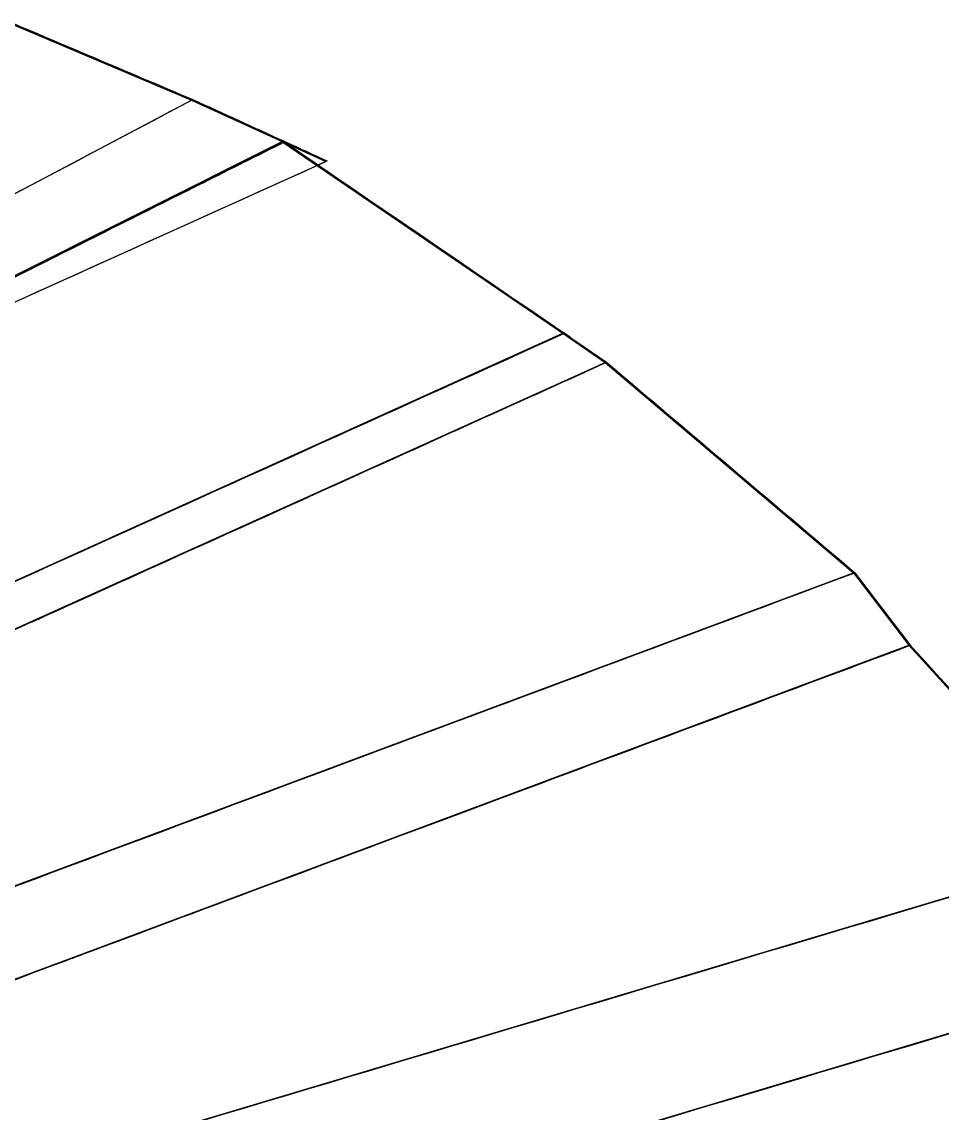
# Model space of a CAD drawing. Header units: metres. Extents: x 225018.4 to 225065.7, y 450831.4 to 450886.9.
# Drawn here: x 225056.421 to 225060.034, y 450880.941 to 450885.228 of the extents above; entities that cross this region are included whole.
import ezdxf

# ---------------------------------------------------------------- set-up
doc = ezdxf.new("R2010")
doc.units = ezdxf.units.M
doc.header["$MEASUREMENT"] = 0
doc.layers.add('사면1', color=7, linetype='Continuous')

msp = doc.modelspace()

# ---------------------------------------------------------------- linework, layer by layer
at = {"layer": '사면1', "color": 53}
for p, q in [((225056.3678, 450885.2249, 168.2379), (225057.0873, 450884.9199, 168.5622)), ((225056.3678, 450885.2249, 168.2379), (225057.0873, 450884.9199, 168.5622)), ((225054.2155, 450883.3993, 166.3958), (225057.0873, 450884.9199, 168.5622)), ((225054.2155, 450883.3993, 166.3958), (225057.0873, 450884.9199, 168.5622)), ((225057.0873, 450884.9199, 168.5622), (225057.0922, 450884.9224, 168.5538)), ((225057.0873, 450884.9199, 168.5622), (225057.0922, 450884.9224, 168.5538)), ((225057.0873, 450884.9199, 168.5622), (225057.4437, 450884.7572, 168.7296)), ((225057.0873, 450884.9199, 168.5622), (225057.4437, 450884.7572, 168.7296)), ((225054.3195, 450883.1919, 166.4), (225057.4437, 450884.7572, 168.7296)), ((225054.3195, 450883.1919, 166.4), (225057.4437, 450884.7572, 168.7296)), ((225054.3202, 450883.1903, 166.4005), (225057.4463, 450884.7554, 168.7312)), ((225057.4437, 450884.7572, 168.7296), (225057.4487, 450884.7596, 168.7213)), ((225057.4437, 450884.7572, 168.7296), (225057.6146, 450884.6789, 168.8101)), ((225057.4463, 450884.7554, 168.7312), (225058.5453, 450884.0041, 169.4818)), ((225057.4463, 450884.7554, 168.7312), (225058.5453, 450884.0041, 169.4818)), ((225054.3202, 450883.1903, 166.4), (225057.6146, 450884.6789, 168.8101)), ((225054.3202, 450883.1903, 166.4), (225057.6146, 450884.6789, 168.8101)), ((225057.6146, 450884.6789, 168.8101), (225057.6196, 450884.6813, 168.8017)), ((225054.7312, 450882.2806, 166.6915), (225058.5453, 450884.0041, 169.4818)), ((225056.4696, 450882.8773, 167.9616), (225058.711, 450883.8901, 169.6013)), ((225058.711, 450883.8901, 169.6013), (225059.6856, 450883.0639, 170.2525)), ((225058.711, 450883.8901, 169.6013), (225059.6856, 450883.0639, 170.2525)), ((225055.0918, 450881.3482, 166.9833), (225059.6856, 450883.0639, 170.2525)), ((225054.8021, 450882.1238, 166.7417), (225056.4696, 450882.8773, 167.9616)), ((225056.6317, 450881.557, 168.0939), (225059.9032, 450882.7788, 170.422)), ((225059.9032, 450882.7788, 170.422), (225060.6431, 450881.9651, 170.9235)), ((225059.9032, 450882.7788, 170.422), (225060.6431, 450881.9651, 170.9235)), ((225055.4, 450880.3974, 167.2752), (225060.6431, 450881.9651, 170.9235)), ((225055.2119, 450881.0267, 167.0834), (225056.6317, 450881.557, 168.0939)), ((225056.6253, 450880.2279, 168.1754), (225060.9474, 450881.5201, 171.1828))]:
    msp.add_line(p, q, dxfattribs=at)
at = {"layer": '사면1', "color": 53, "extrusion": (-0.587566, -0.030532, 0.8086)}
for p, q in [((225054.3194, 450883.1919, 166.4), (225057.4448, 450884.7566, 168.7302)), ((225054.3202, 450883.1903, 166.4005), (225057.4463, 450884.7554, 168.7312)), ((225057.4448, 450884.7566, 168.7302), (225057.4463, 450884.7554, 168.7312))]:
    msp.add_line(p, q, dxfattribs=at)
at = {"layer": '사면1', "color": 53, "extrusion": (-0.318132, 0.927534, -0.196146)}
for p, q in [((225054.3194, 450883.1919, 166.4), (225057.4448, 450884.7566, 168.7302)), ((225054.3253, 450883.1922, 166.3919), (225057.4507, 450884.7569, 168.7221)), ((225057.4448, 450884.7566, 168.7302), (225057.4507, 450884.7569, 168.7221))]:
    msp.add_line(p, q, dxfattribs=at)
at = {"layer": '사면1', "color": 53, "extrusion": (0.587566, 0.030532, -0.8086)}
for p, q in [((225054.3253, 450883.1922, 166.3919), (225057.4507, 450884.7569, 168.7221)), ((225057.4507, 450884.7569, 168.7221), (225057.4522, 450884.7557, 168.7231))]:
    msp.add_line(p, q, dxfattribs=at)
at = {"layer": '사면1', "color": 53, "extrusion": (0.22494, 0.892476, 0.391011)}
for p, q in [((225057.4437, 450884.7572, 168.7296), (225057.4487, 450884.7596, 168.7213)), ((225057.4437, 450884.7572, 168.7296), (225057.6146, 450884.6789, 168.8101)), ((225057.6146, 450884.6789, 168.8101), (225057.6196, 450884.6813, 168.8017))]:
    msp.add_line(p, q, dxfattribs=at)
at = {"layer": '사면1', "color": 53, "extrusion": (0.444034, 0.823227, 0.35374)}
for p, q in [((225057.4448, 450884.7566, 168.7302), (225057.4507, 450884.7569, 168.7221)), ((225057.4448, 450884.7566, 168.7302), (225057.4463, 450884.7554, 168.7312)), ((225057.4507, 450884.7569, 168.7221), (225057.4522, 450884.7557, 168.7231))]:
    msp.add_line(p, q, dxfattribs=at)
at = {"layer": '사면1', "color": 53, "extrusion": (-0.588315, -0.007156, 0.8086)}
for p, q in [((225054.7312, 450882.2806, 166.6915), (225058.5453, 450884.0041, 169.4818)), ((225058.5453, 450884.0041, 169.4818), (225058.711, 450883.8901, 169.6013)), ((225056.4696, 450882.8773, 167.9616), (225058.711, 450883.8901, 169.6013)), ((225054.8021, 450882.1238, 166.7417), (225056.4696, 450882.8773, 167.9616))]:
    msp.add_line(p, q, dxfattribs=at)
at = {"layer": '사면1', "color": 53, "extrusion": (0.390591, 0.873057, 0.291909)}
for p, q in [((225058.5453, 450884.0041, 169.4818), (225058.711, 450883.8901, 169.6013)), ((225058.5763, 450883.9869, 169.4919), (225058.7167, 450883.8903, 169.5931))]:
    msp.add_line(p, q, dxfattribs=at)
at = {"layer": '사면1', "color": 53, "extrusion": (0.588315, 0.007156, -0.8086)}
msp.add_line((225058.5763, 450883.9869, 169.4919), (225058.7167, 450883.8903, 169.5931), dxfattribs=at)
at = {"layer": '사면1', "color": 53, "extrusion": (-0.587518, 0.032422, 0.808561)}
for p, q in [((225055.0918, 450881.3482, 166.9833), (225059.6856, 450883.0639, 170.2525)), ((225059.6856, 450883.0639, 170.2525), (225059.9032, 450882.7788, 170.422)), ((225056.6317, 450881.557, 168.0939), (225059.9032, 450882.7788, 170.422)), ((225055.2119, 450881.0267, 167.0834), (225056.6317, 450881.557, 168.0939))]:
    msp.add_line(p, q, dxfattribs=at)
at = {"layer": '사면1', "color": 53, "extrusion": (0.594971, 0.694561, 0.404468)}
for p, q in [((225059.6856, 450883.0639, 170.2525), (225059.9032, 450882.7788, 170.422)), ((225059.6913, 450883.0639, 170.2442), (225059.9089, 450882.7787, 170.4138))]:
    msp.add_line(p, q, dxfattribs=at)
at = {"layer": '사면1', "color": 53, "extrusion": (0.587518, -0.032422, -0.808561)}
msp.add_line((225059.6913, 450883.0639, 170.2442), (225059.9089, 450882.7787, 170.4138), dxfattribs=at)
at = {"layer": '사면1', "color": 53, "extrusion": (-0.584061, 0.07179, 0.808529)}
for p, q in [((225055.4, 450880.3974, 167.2752), (225060.6431, 450881.9651, 170.9235)), ((225056.6253, 450880.2279, 168.1754), (225060.9474, 450881.5201, 171.1828))]:
    msp.add_line(p, q, dxfattribs=at)
at = {"layer": '사면1', "color": 53}
for points in [[(225056.3727, 450885.2276, 168.2296), (225056.6125, 450885.1259, 168.3377), (225056.8524, 450885.0242, 168.4458), (225057.0922, 450884.9224, 168.5538)], [(225056.3727, 450885.2276, 168.2296), (225056.6125, 450885.1259, 168.3377), (225056.8524, 450885.0242, 168.4458), (225057.0922, 450884.9224, 168.5538)], [(225057.0922, 450884.9224, 168.5538), (225057.2111, 450884.8682, 168.6096), (225057.3299, 450884.8139, 168.6655), (225057.4487, 450884.7596, 168.7213)], [(225057.0922, 450884.9224, 168.5538), (225057.2111, 450884.8682, 168.6096), (225057.3299, 450884.8139, 168.6655), (225057.4487, 450884.7596, 168.7213)], [(225054.6006, 450883.3326, 166.5975), (225055.55, 450883.8083, 167.3055), (225056.4993, 450884.284, 168.0134), (225057.4487, 450884.7596, 168.7213)], [(225054.6006, 450883.3326, 166.5975), (225055.55, 450883.8083, 167.3055), (225056.4993, 450884.284, 168.0134), (225057.4487, 450884.7596, 168.7213)], [(225057.4487, 450884.7596, 168.7213), (225057.5056, 450884.7335, 168.7481), (225057.5626, 450884.7074, 168.7749), (225057.6196, 450884.6813, 168.8017)], [(225057.4487, 450884.7596, 168.7213), (225057.5056, 450884.7335, 168.7481), (225057.5626, 450884.7074, 168.7749), (225057.6196, 450884.6813, 168.8017)], [(225057.4522, 450884.7557, 168.7231), (225057.452, 450884.7559, 168.723), (225057.4518, 450884.7561, 168.7228), (225057.4516, 450884.7562, 168.7227)], [(225057.4522, 450884.7557, 168.7231), (225057.452, 450884.7559, 168.723), (225057.4518, 450884.7561, 168.7228), (225057.4516, 450884.7562, 168.7227)], [(225058.5763, 450883.9869, 169.4919), (225058.568, 450883.9927, 169.4858), (225058.5596, 450883.9986, 169.4798), (225058.5513, 450884.0044, 169.4738)], [(225058.5763, 450883.9869, 169.4919), (225058.568, 450883.9927, 169.4858), (225058.5596, 450883.9986, 169.4798), (225058.5513, 450884.0044, 169.4738)], [(225058.7182, 450883.8892, 169.5941), (225058.7177, 450883.8896, 169.5938), (225058.7172, 450883.8899, 169.5935), (225058.7167, 450883.8903, 169.5931)], [(225058.7182, 450883.8892, 169.5941), (225058.7177, 450883.8896, 169.5938), (225058.7172, 450883.8899, 169.5935), (225058.7167, 450883.8903, 169.5931)], [(225058.7182, 450883.8892, 169.5941), (225059.0422, 450883.6145, 169.8106), (225059.3662, 450883.3398, 170.0271), (225059.6902, 450883.0651, 170.2435)], [(225058.7182, 450883.8892, 169.5941), (225059.0422, 450883.6145, 169.8106), (225059.3662, 450883.3398, 170.0271), (225059.6902, 450883.0651, 170.2435)], [(225059.6902, 450883.0651, 170.2435), (225059.6906, 450883.0647, 170.2438), (225059.6909, 450883.0643, 170.244), (225059.6913, 450883.0639, 170.2442)], [(225059.6902, 450883.0651, 170.2435), (225059.6906, 450883.0647, 170.2438), (225059.6909, 450883.0643, 170.244), (225059.6913, 450883.0639, 170.2442)], [(225059.9089, 450882.7787, 170.4138), (225059.9081, 450882.7797, 170.4133), (225059.9074, 450882.7806, 170.4127), (225059.9066, 450882.7816, 170.4122)], [(225059.9089, 450882.7787, 170.4138), (225059.9081, 450882.7797, 170.4133), (225059.9074, 450882.7806, 170.4127), (225059.9066, 450882.7816, 170.4122)]]:
    msp.add_open_spline(points, degree=3, dxfattribs=at)
for points, knots in [([(225054.2205, 450883.4018, 166.3875), (225054.6991, 450883.6553, 166.7485), (225055.1777, 450883.9087, 167.1096), (225056.1349, 450884.4156, 167.8317), (225056.6136, 450884.669, 168.1928), (225057.0922, 450884.9224, 168.5538)], [-3.944461, -3.944461, -3.944461, -3.944461, -1.991838, -1.991838, -0.03905, -0.03905, -0.03905, -0.03905]), ([(225054.2205, 450883.4018, 166.3875), (225054.6991, 450883.6553, 166.7485), (225055.1777, 450883.9087, 167.1096), (225056.1349, 450884.4156, 167.8317), (225056.6136, 450884.669, 168.1928), (225057.0922, 450884.9224, 168.5538)], [-3.944461, -3.944461, -3.944461, -3.944461, -1.991838, -1.991838, -0.03905, -0.03905, -0.03905, -0.03905]), ([(225056.1277, 450884.0926, 167.7356), (225056.1351, 450884.0963, 167.7412), (225056.1376, 450884.0975, 167.743), (225056.1736, 450884.1155, 167.7699), (225056.4317, 450884.2448, 167.9623), (225057.0261, 450884.5424, 168.4054), (225057.2391, 450884.6491, 168.5643), (225057.4522, 450884.7557, 168.7231)], [-2.680065, -2.680065, -2.680065, -2.680065, -2.438585, -2.438585, -0.901201, -0.901201, -0.042116, -0.042116, -0.042116, -0.042116]), ([(225056.1277, 450884.0926, 167.7356), (225056.1351, 450884.0963, 167.7412), (225056.1376, 450884.0975, 167.743), (225056.1736, 450884.1155, 167.7699), (225056.4317, 450884.2448, 167.9623), (225057.0261, 450884.5424, 168.4054), (225057.2391, 450884.6491, 168.5643), (225057.4522, 450884.7557, 168.7231)], [-2.680065, -2.680065, -2.680065, -2.680065, -2.438585, -2.438585, -0.901201, -0.901201, -0.042116, -0.042116, -0.042116, -0.042116]), ([(225057.4463, 450884.7554, 168.7312), (225057.4472, 450884.7555, 168.7298), (225057.4481, 450884.7557, 168.7284), (225057.4498, 450884.7559, 168.7256), (225057.4507, 450884.7561, 168.7241), (225057.4516, 450884.7562, 168.7227)], [-0.01011632, -0.01011632, -0.01011632, -0.01011632, -0.00503974, -0.00503974, 0, 0, 0, 0]), ([(225057.4463, 450884.7554, 168.7312), (225057.4472, 450884.7555, 168.7298), (225057.4481, 450884.7557, 168.7284), (225057.4498, 450884.7559, 168.7256), (225057.4507, 450884.7561, 168.7241), (225057.4516, 450884.7562, 168.7227)], [-0.01011632, -0.01011632, -0.01011632, -0.01011632, -0.00503974, -0.00503974, 0, 0, 0, 0]), ([(225057.4516, 450884.7562, 168.7227), (225057.4518, 450884.7561, 168.7228), (225057.452, 450884.7559, 168.723), (225057.4522, 450884.7558, 168.7231), (225057.8185, 450884.5054, 168.9733), (225058.1848, 450884.2549, 169.2235), (225058.5511, 450884.0045, 169.4737), (225058.5512, 450884.0044, 169.4737), (225058.5512, 450884.0044, 169.4738), (225058.5513, 450884.0044, 169.4738)], [-0.000832, -0.000832, -0.000832, -0.000832, 0, 0, 0, 1.528269, 1.528269, 1.528269, 1.528463, 1.528463, 1.528463, 1.528463]), ([(225057.4516, 450884.7562, 168.7227), (225057.4518, 450884.7561, 168.7228), (225057.452, 450884.7559, 168.723), (225057.4522, 450884.7558, 168.7231), (225057.8185, 450884.5054, 168.9733), (225058.1848, 450884.2549, 169.2235), (225058.5511, 450884.0045, 169.4737), (225058.5512, 450884.0044, 169.4737), (225058.5512, 450884.0044, 169.4738), (225058.5513, 450884.0044, 169.4738)], [-0.000832, -0.000832, -0.000832, -0.000832, 0, 0, 0, 1.528269, 1.528269, 1.528269, 1.528463, 1.528463, 1.528463, 1.528463]), ([(225054.3253, 450883.1924, 166.3917), (225054.4837, 450883.2651, 166.5078), (225054.6428, 450883.3361, 166.624), (225054.8016, 450883.4079, 166.7402), (225055.7409, 450883.8324, 167.4274), (225056.6802, 450884.2568, 168.1145), (225057.6196, 450884.6813, 168.8017)], [0, 0, 0, 0, 0.628228, 0.628228, 0.628228, 4.344802, 4.344802, 4.344802, 4.344802]), ([(225054.3253, 450883.1924, 166.3917), (225054.4837, 450883.2651, 166.5078), (225054.6428, 450883.3361, 166.624), (225054.8016, 450883.4079, 166.7402), (225055.7409, 450883.8324, 167.4274), (225056.6802, 450884.2568, 168.1145), (225057.6196, 450884.6813, 168.8017)], [0, 0, 0, 0, 0.628228, 0.628228, 0.628228, 4.344802, 4.344802, 4.344802, 4.344802]), ([(225054.7371, 450882.2807, 166.6835), (225054.7431, 450882.2834, 166.6879), (225054.7492, 450882.2861, 166.6923), (225055.3849, 450882.5734, 167.1573), (225056.0145, 450882.858, 167.618), (225057.2799, 450883.4298, 168.5437), (225057.9156, 450883.7171, 169.0087), (225058.5513, 450884.0044, 169.4738)], [0.050305, 0.050305, 0.050305, 0.050305, 0.07412, 0.07412, 2.565479, 2.565479, 5.080697, 5.080697, 5.080697, 5.080697]), ([(225054.7371, 450882.2807, 166.6835), (225054.7431, 450882.2834, 166.6879), (225054.7492, 450882.2861, 166.6923), (225055.3849, 450882.5734, 167.1573), (225056.0145, 450882.858, 167.618), (225057.2799, 450883.4298, 168.5437), (225057.9156, 450883.7171, 169.0087), (225058.5513, 450884.0044, 169.4738)], [0.050305, 0.050305, 0.050305, 0.050305, 0.07412, 0.07412, 2.565479, 2.565479, 5.080697, 5.080697, 5.080697, 5.080697]), ([(225058.5453, 450884.0041, 169.4818), (225058.5465, 450884.0035, 169.4822), (225058.5477, 450884.0028, 169.4826), (225058.5488, 450884.0022, 169.483), (225058.558, 450883.9971, 169.4859), (225058.5672, 450883.992, 169.4889), (225058.5763, 450883.9869, 169.4919)], [0, 0, 0, 0, 0.00412839, 0.00412839, 0.00412839, 0.03682809, 0.03682809, 0.03682809, 0.03682809]), ([(225058.5453, 450884.0041, 169.4818), (225058.5465, 450884.0035, 169.4822), (225058.5477, 450884.0028, 169.4826), (225058.5488, 450884.0022, 169.483), (225058.558, 450883.9971, 169.4859), (225058.5672, 450883.992, 169.4889), (225058.5763, 450883.9869, 169.4919)], [0, 0, 0, 0, 0.00412839, 0.00412839, 0.00412839, 0.03682809, 0.03682809, 0.03682809, 0.03682809]), ([(225056.4755, 450882.8773, 167.9535), (225056.4847, 450882.8815, 167.9603), (225056.4879, 450882.8829, 167.9626), (225056.658, 450882.9598, 168.087), (225057.0679, 450883.1451, 168.3869), (225057.9889, 450883.5613, 169.0607), (225058.3528, 450883.7258, 169.3269), (225058.7167, 450883.8903, 169.5931)], [-3.778085, -3.778085, -3.778085, -3.778085, -3.695998, -3.695998, -1.491654, -1.491654, -0.051825, -0.051825, -0.051825, -0.051825]), ([(225056.4755, 450882.8773, 167.9535), (225056.4847, 450882.8815, 167.9603), (225056.4879, 450882.8829, 167.9626), (225056.658, 450882.9598, 168.087), (225057.0679, 450883.1451, 168.3869), (225057.9889, 450883.5613, 169.0607), (225058.3528, 450883.7258, 169.3269), (225058.7167, 450883.8903, 169.5931)], [-3.778085, -3.778085, -3.778085, -3.778085, -3.695998, -3.695998, -1.491654, -1.491654, -0.051825, -0.051825, -0.051825, -0.051825]), ([(225058.711, 450883.8901, 169.6013), (225058.7122, 450883.8899, 169.6001), (225058.7134, 450883.8898, 169.5989), (225058.7158, 450883.8895, 169.5965), (225058.717, 450883.8894, 169.5953), (225058.7182, 450883.8892, 169.5941)], [0, 0, 0, 0, 0.00511947, 0.00511947, 0.0102399, 0.0102399, 0.0102399, 0.0102399]), ([(225058.711, 450883.8901, 169.6013), (225058.7122, 450883.8899, 169.6001), (225058.7134, 450883.8898, 169.5989), (225058.7158, 450883.8895, 169.5965), (225058.717, 450883.8894, 169.5953), (225058.7182, 450883.8892, 169.5941)], [0, 0, 0, 0, 0.00511947, 0.00511947, 0.0102399, 0.0102399, 0.0102399, 0.0102399]), ([(225055.0976, 450881.3479, 166.9752), (225055.1049, 450881.3506, 166.9804), (225055.1121, 450881.3533, 166.9855), (225055.8778, 450881.6393, 167.5304), (225056.6362, 450881.9227, 168.0701), (225058.1569, 450882.4907, 169.1523), (225058.9292, 450882.7792, 169.7019), (225059.6913, 450883.0639, 170.2442)], [0.059338, 0.059338, 0.059338, 0.059338, 0.087215, 0.087215, 3.003524, 3.003524, 5.934927, 5.934927, 5.934927, 5.934927]), ([(225055.0976, 450881.3479, 166.9752), (225055.1049, 450881.3506, 166.9804), (225055.1121, 450881.3533, 166.9855), (225055.8778, 450881.6393, 167.5304), (225056.6362, 450881.9227, 168.0701), (225058.1569, 450882.4907, 169.1523), (225058.9292, 450882.7792, 169.7019), (225059.6913, 450883.0639, 170.2442)], [0.059338, 0.059338, 0.059338, 0.059338, 0.087215, 0.087215, 3.003524, 3.003524, 5.934927, 5.934927, 5.934927, 5.934927]), ([(225059.6856, 450883.0639, 170.2525), (225059.6864, 450883.0641, 170.251), (225059.6871, 450883.0643, 170.2495), (225059.6887, 450883.0647, 170.2465), (225059.6895, 450883.0649, 170.245), (225059.6902, 450883.0651, 170.2435)], [-0.01013536, -0.01013536, -0.01013536, -0.01013536, -0.00506274, -0.00506274, 0, 0, 0, 0]), ([(225059.6856, 450883.0639, 170.2525), (225059.6864, 450883.0641, 170.251), (225059.6871, 450883.0643, 170.2495), (225059.6887, 450883.0647, 170.2465), (225059.6895, 450883.0649, 170.245), (225059.6902, 450883.0651, 170.2435)], [-0.01013536, -0.01013536, -0.01013536, -0.01013536, -0.00506274, -0.00506274, 0, 0, 0, 0]), ([(225054.808, 450882.1237, 166.7337), (225055.4693, 450882.4226, 167.2174), (225056.0679, 450882.6931, 167.6553), (225056.4631, 450882.8718, 167.9445), (225056.4693, 450882.8746, 167.949), (225056.4755, 450882.8773, 167.9535)], [0.051644, 0.051644, 0.051644, 0.051644, 2.677466, 2.677466, 2.719097, 2.719097, 2.719097, 2.719097]), ([(225054.808, 450882.1237, 166.7337), (225055.4693, 450882.4226, 167.2174), (225056.0679, 450882.6931, 167.6553), (225056.4631, 450882.8718, 167.9445), (225056.4693, 450882.8746, 167.949), (225056.4755, 450882.8773, 167.9535)], [0.051644, 0.051644, 0.051644, 0.051644, 2.677466, 2.677466, 2.719097, 2.719097, 2.719097, 2.719097]), ([(225056.6376, 450881.5567, 168.0858), (225056.645, 450881.5594, 168.0911), (225056.6524, 450881.5622, 168.0963), (225057.0073, 450881.6948, 168.3489), (225057.5596, 450881.9011, 168.7419), (225058.8394, 450882.3792, 169.6527), (225059.3774, 450882.5802, 170.0355), (225059.9089, 450882.7787, 170.4138)], [-5.043514, -5.043514, -5.043514, -5.043514, -4.982207, -4.982207, -2.104568, -2.104568, -0.060463, -0.060463, -0.060463, -0.060463]), ([(225056.6376, 450881.5567, 168.0858), (225056.645, 450881.5594, 168.0911), (225056.6524, 450881.5622, 168.0963), (225057.0073, 450881.6948, 168.3489), (225057.5596, 450881.9011, 168.7419), (225058.8394, 450882.3792, 169.6527), (225059.3774, 450882.5802, 170.0355), (225059.9089, 450882.7787, 170.4138)], [-5.043514, -5.043514, -5.043514, -5.043514, -4.982207, -4.982207, -2.104568, -2.104568, -0.060463, -0.060463, -0.060463, -0.060463]), ([(225059.9032, 450882.7788, 170.422), (225059.9038, 450882.7793, 170.4203), (225059.9044, 450882.7798, 170.4185), (225059.905, 450882.7803, 170.4168), (225059.9055, 450882.7807, 170.4153), (225059.9061, 450882.7811, 170.4138), (225059.9066, 450882.7816, 170.4122)], [-0.00565007, -0.00565007, -0.00565007, -0.00565007, 0, 0, 0, 0.00504405, 0.00504405, 0.00504405, 0.00504405]), ([(225059.9032, 450882.7788, 170.422), (225059.9038, 450882.7793, 170.4203), (225059.9044, 450882.7798, 170.4185), (225059.905, 450882.7803, 170.4168), (225059.9055, 450882.7807, 170.4153), (225059.9061, 450882.7811, 170.4138), (225059.9066, 450882.7816, 170.4122)], [-0.00565007, -0.00565007, -0.00565007, -0.00565007, 0, 0, 0, 0.00504405, 0.00504405, 0.00504405, 0.00504405]), ([(225059.9066, 450882.7816, 170.4122), (225059.9074, 450882.7807, 170.4128), (225059.9081, 450882.7799, 170.4133), (225059.9089, 450882.779, 170.4138), (225060.1548, 450882.5086, 170.5804), (225060.4006, 450882.2382, 170.7471), (225060.6464, 450881.9677, 170.9137)], [-0.003788, -0.003788, -0.003788, -0.003788, 0, 0, 0, 1.204998, 1.204998, 1.204998, 1.204998]), ([(225059.9066, 450882.7816, 170.4122), (225059.9074, 450882.7807, 170.4128), (225059.9081, 450882.7799, 170.4133), (225059.9089, 450882.779, 170.4138), (225060.1548, 450882.5086, 170.5804), (225060.4006, 450882.2382, 170.7471), (225060.6464, 450881.9677, 170.9137)], [-0.003788, -0.003788, -0.003788, -0.003788, 0, 0, 0, 1.204998, 1.204998, 1.204998, 1.204998]), ([(225055.4058, 450880.3967, 167.2671), (225055.4141, 450880.3992, 167.2729), (225055.4224, 450880.4017, 167.2786), (225056.2963, 450880.6631, 167.8867), (225057.1618, 450880.9219, 168.489), (225058.8945, 450881.4401, 169.6946), (225059.7826, 450881.7057, 170.3125), (225060.6487, 450881.9647, 170.9152)], [0.066249, 0.066249, 0.066249, 0.066249, 0.09732, 0.09732, 3.347721, 3.347721, 6.603734, 6.603734, 6.603734, 6.603734]), ([(225055.4058, 450880.3967, 167.2671), (225055.4141, 450880.3992, 167.2729), (225055.4224, 450880.4017, 167.2786), (225056.2963, 450880.6631, 167.8867), (225057.1618, 450880.9219, 168.489), (225058.8945, 450881.4401, 169.6946), (225059.7826, 450881.7057, 170.3125), (225060.6487, 450881.9647, 170.9152)], [0.066249, 0.066249, 0.066249, 0.066249, 0.09732, 0.09732, 3.347721, 3.347721, 6.603734, 6.603734, 6.603734, 6.603734]), ([(225055.2178, 450881.0262, 167.0754), (225055.7652, 450881.2307, 167.465), (225056.2663, 450881.418, 167.8216), (225056.6228, 450881.5511, 168.0753), (225056.6302, 450881.5539, 168.0805), (225056.6376, 450881.5567, 168.0858)], [0.060324, 0.060324, 0.060324, 0.060324, 2.177232, 2.177232, 2.222133, 2.222133, 2.222133, 2.222133]), ([(225055.2178, 450881.0262, 167.0754), (225055.7652, 450881.2307, 167.465), (225056.2663, 450881.418, 167.8216), (225056.6228, 450881.5511, 168.0753), (225056.6302, 450881.5539, 168.0805), (225056.6376, 450881.5567, 168.0858)], [0.060324, 0.060324, 0.060324, 0.060324, 2.177232, 2.177232, 2.222133, 2.222133, 2.222133, 2.222133]), ([(225056.6311, 450880.2272, 168.1673), (225056.6397, 450880.2297, 168.1732), (225056.6482, 450880.2322, 168.1792), (225057.8869, 450880.6028, 169.0411), (225059.3171, 450881.0305, 170.0362), (225060.953, 450881.5197, 171.1746)], [-6.284762, -6.284762, -6.284762, -6.284762, -6.241992, -6.241992, -0.068217, -0.068217, -0.068217, -0.068217]), ([(225056.6311, 450880.2272, 168.1673), (225056.6397, 450880.2297, 168.1732), (225056.6482, 450880.2322, 168.1792), (225057.8869, 450880.6028, 169.0411), (225059.3171, 450881.0305, 170.0362), (225060.953, 450881.5197, 171.1746)], [-6.284762, -6.284762, -6.284762, -6.284762, -6.241992, -6.241992, -0.068217, -0.068217, -0.068217, -0.068217])]:
    msp.add_open_spline(points, degree=3, knots=knots, dxfattribs=at)

doc.saveas('drawing.dxf')
